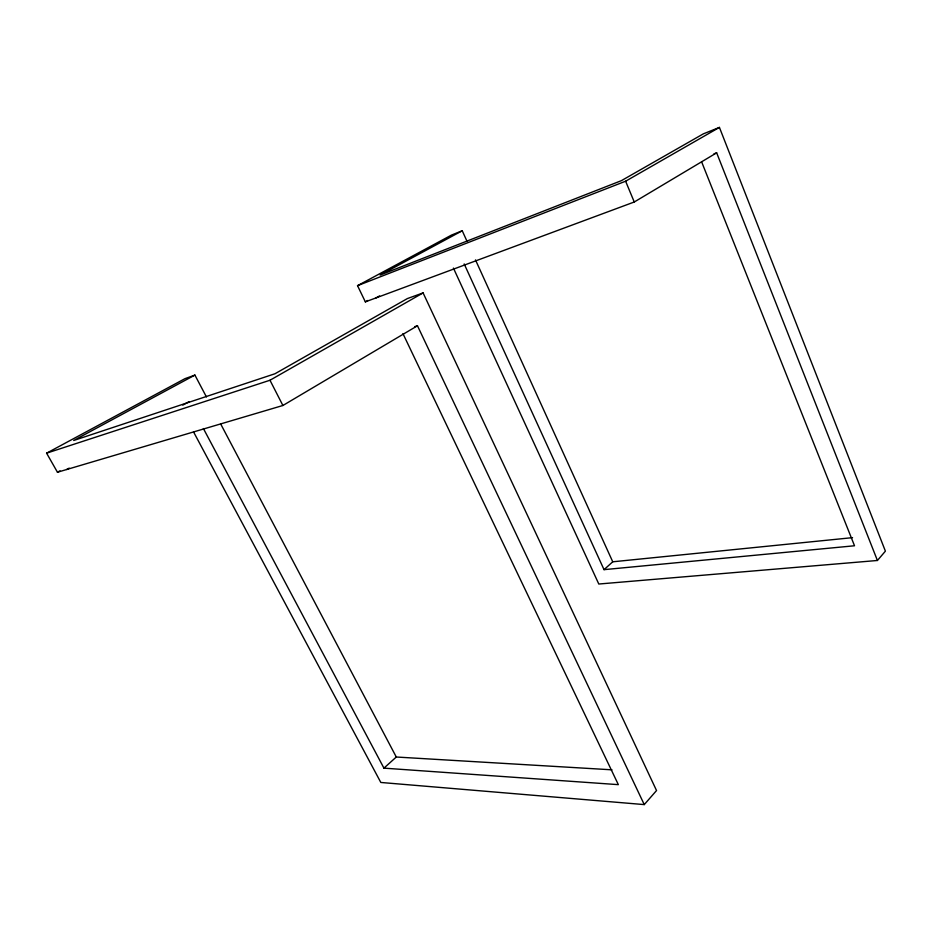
<?xml version="1.0" encoding="UTF-8"?>
<svg xmlns="http://www.w3.org/2000/svg" width="932" height="932" viewBox="0 0 932 932"><rect width="100%" height="100%" fill="white"/><g stroke="black" fill="none" stroke-linecap="round" stroke-linejoin="round"><path stroke-width="1.4" d="M453.418 268.078L598.798 584.026L877.42 560.482L885.4 551.15L719.422 127.404L703.322 133.87L621.423 180.645L380.139 275.068L462.237 230.763L467.048 241.365M193.541 431.9L380.815 782.461L644.257 804.596L656.536 790.546L423.093 292.904L407.366 298.578L274.975 373.755L73.721 440.475L194.905 375.083L206.438 396.95M464.183 263.942L604.029 569.65L612.743 561.798L852.535 537.648M203.397 428.545L383.937 768.143L396.286 757.017L611.986 769.82M462.237 230.763L451.472 235.097L357.538 285.67L365.344 301.863L634.261 201.999L716.661 152.825L877.42 560.482M194.905 375.083L184.944 378.672L46.6 453.173L57.458 472.244L282.897 405.49L417.466 325.757L644.257 804.596M357.538 285.67L625.617 181.216L719.422 127.404M46.6 453.173L269.977 380.244L423.093 292.904M375.992 297.914L379.557 295.933M66.685 469.518L69.224 468.109M182.788 405.129L189.091 401.634M57.458 472.244L59.998 470.846M365.344 301.863L367.884 300.453M713.97 153.862L716.661 152.825M414.833 326.631L417.466 325.757M604.029 569.65L854.516 545.768L701.586 161.749M383.937 768.143L618.347 784.651L402.95 333.621M220.674 423.955L396.286 757.017M269.977 380.244L282.897 405.49M475.483 259.9L612.743 561.798M625.617 181.216L634.261 201.999"/></g></svg>
